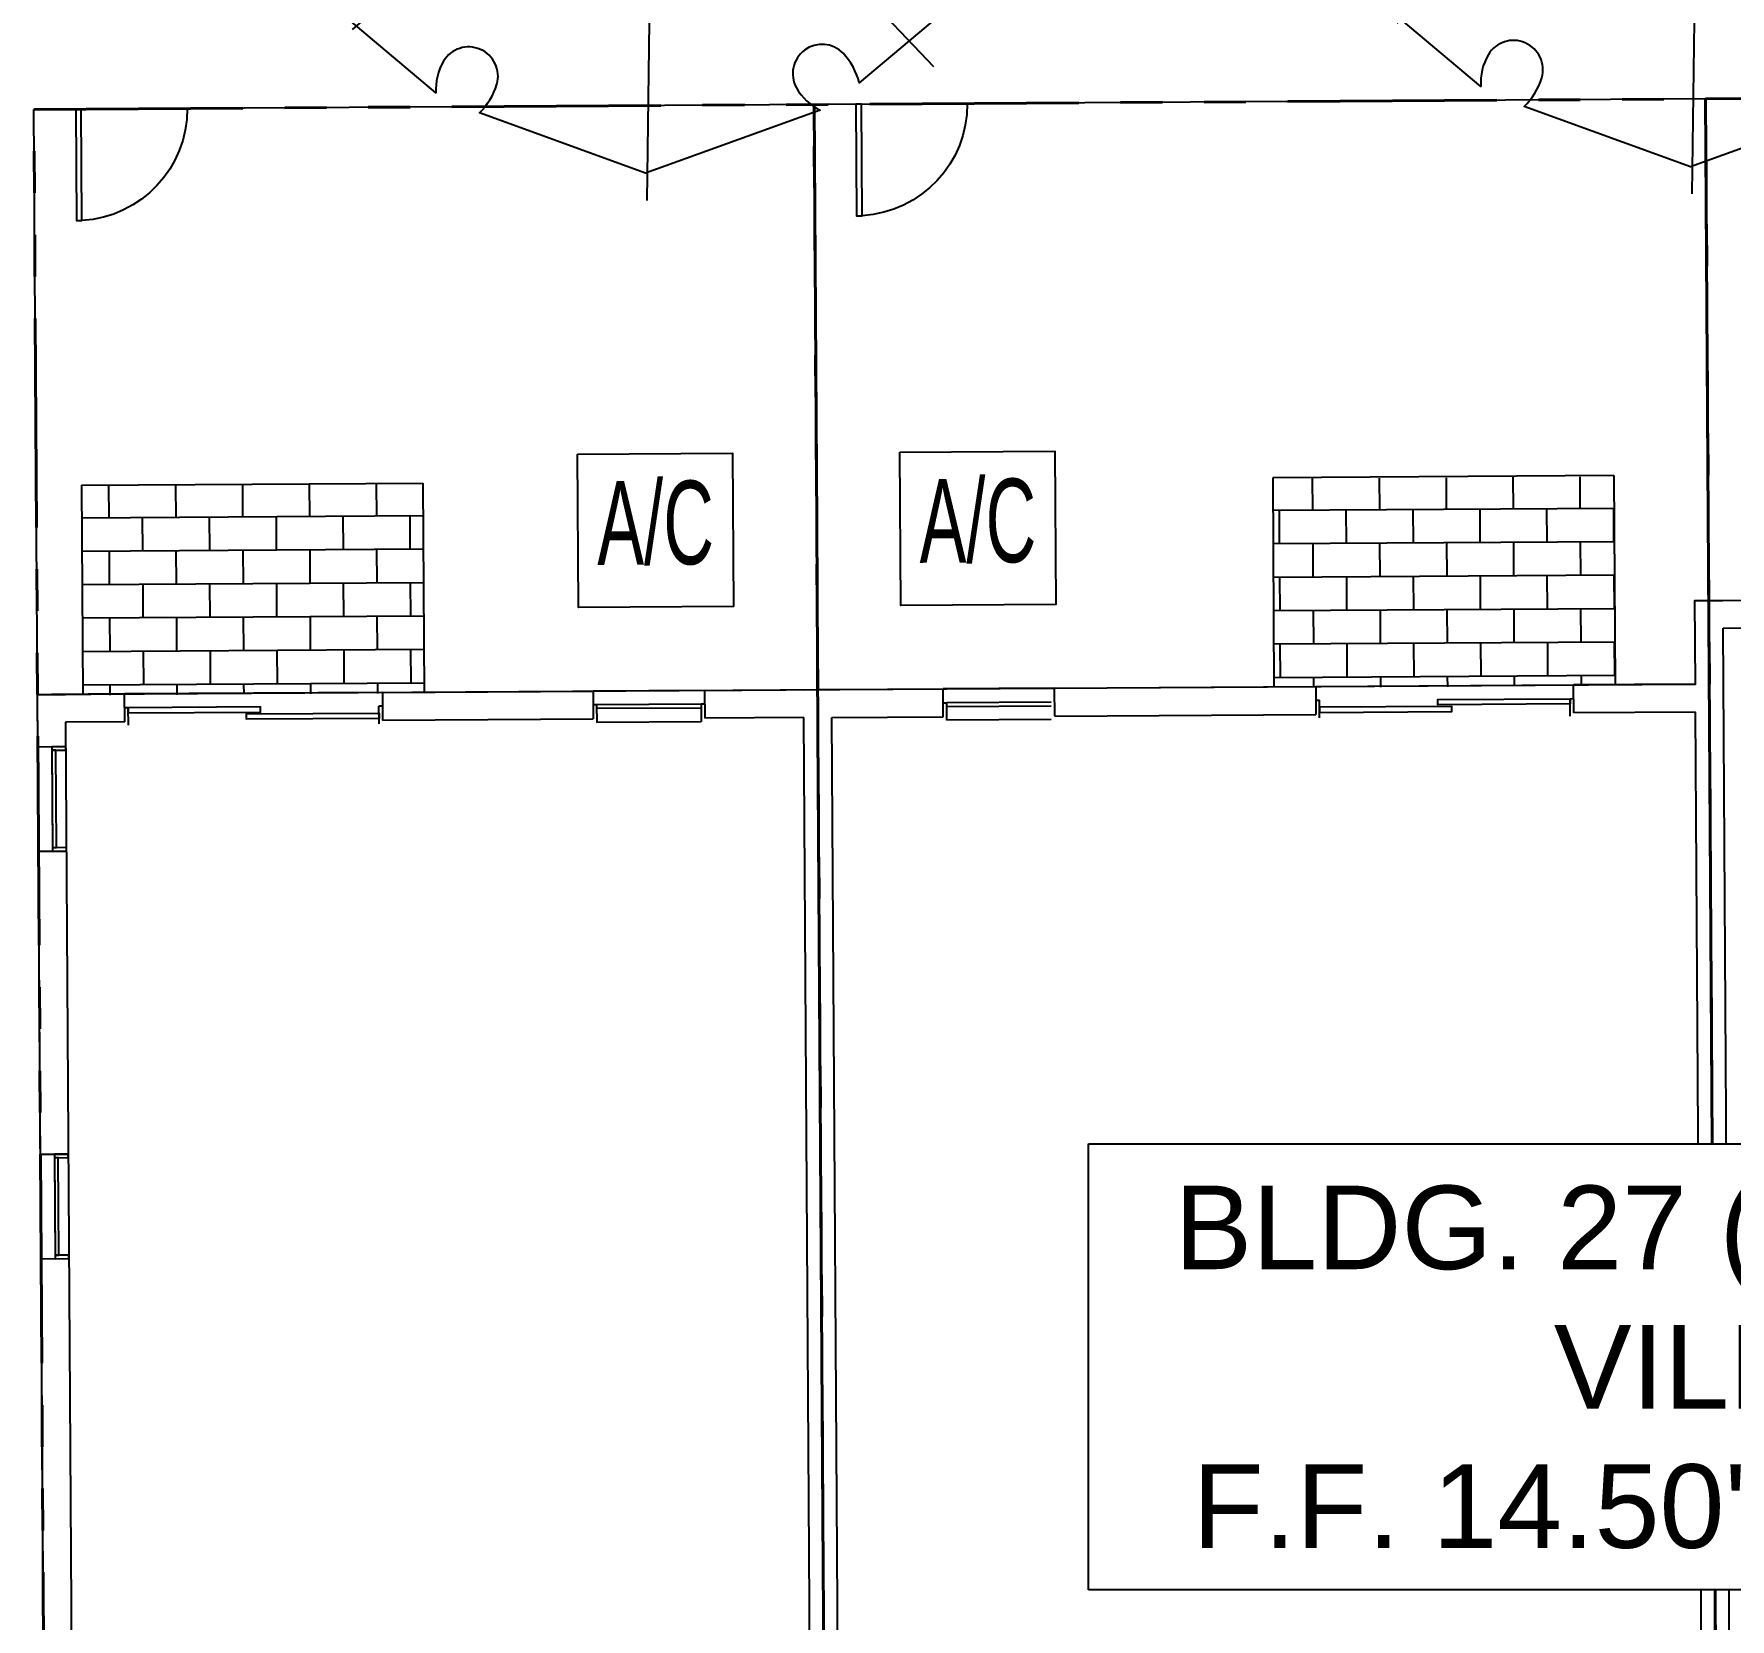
# Model space of a CAD drawing. Header units: feet. Extents: x 919634 to 928945, y 707022 to 708026.
# Drawn here: x 920743.89 to 920784.47, y 707139.37 to 707177.29 of the extents above; entities that cross this region are included whole.
import ezdxf

# ---------------------------------------------------------------- set-up
doc = ezdxf.new("R2010")
doc.units = ezdxf.units.FT
doc.header["$LTSCALE"] = 20
doc.header["$MEASUREMENT"] = 0
doc.linetypes.add('Site Plan$0$PHANTOM2', pattern=[1.25, 0.625, -0.125, 0.125, -0.125, 0.125, -0.125])
for name, color, linetype in [('-u-site-xref', 7, 'Continuous'), ('LK-TREE-013M', 6, 'Continuous'), ('LK-TREE-025M', 2, 'Continuous'), ('LK-TREE-035M', 123, 'Continuous'), ('LK-TREE-050M', 2, 'Continuous'), ('LK-TREE-TRNK', 32, 'Continuous'), ('LP-TREE', 15, 'Continuous'), ('Site Plan$0$-u-site-bldg ID', 7, 'Continuous'), ('Site Plan$0$-u-site-bldg_interior', 252, 'Continuous'), ('Site Plan$0$-u-site-fence', 4, 'Site Plan$0$FENCELINE1'), ('Site Plan$0$A-DOOR-EXT_WINDOWS', 253, 'Continuous'), ('Site Plan$0$A-HVAC-EXT', 253, 'Continuous'), ('Site Plan$0$SP-LOT PAVERS', 254, 'Continuous')]:
    doc.layers.add(name, color=color, linetype=linetype)
for name, color, linetype, lineweight in [('Site Plan$0$SP-LOT LINES', 252, 'Site Plan$0$PHANTOM2', 40), ('Site Plan$0$SP-SIDEWALK', 2, 'Continuous', 25), ('SP-BUILDING-FOOTPRINT', 1, 'Continuous', 25)]:
    doc.layers.add(name, color=color, linetype=linetype, lineweight=lineweight)
doc.layers.get('-u-site-xref').off()
doc.styles.add('Site Plan$0$ARIAL', font='arial.ttf')
doc.linetypes.add('Site Plan$0$FENCELINE1', pattern='A,0.25,-0.1,[133,ltypeshp.shx,S=0.1,R=0,X=-0.1,Y=0],-0.1,1', length=1.45)
pattern_1 = [(0.3591501326047428, (2046.545937490417, -7748.604866221081), (-0.005014649018725803, 0.7999842831551253), []), (90.35915013260481, (2046.545937490417, -7748.604866221081), (-0.8049989321738502, 0.7949696341363994), [0.8, -0.8])]

# ---------------------------------------------------------------- blocks, each defined once
blk = doc.blocks.new('Site Plan$0$A$C05C92244')
at = {"layer": 'Site Plan$0$A-DOOR-EXT_WINDOWS'}
blk.add_lwpolyline([(32.00389335552609, 32.04769828175449), (32.00389335552609, 0.04381521808500111), (30.40369920234298, 0.04381521808500111), (30.40369920234298, 32.04769828175449)], close=True, dxfattribs=at)
blk.add_arc((32.07979910527501, 32.07980389018303), 32.07980487913881, 180.0573418751565, 267.0050566959838, dxfattribs=at)
blk = doc.blocks.new('Site Plan')
at = {"layer": 'Site Plan$0$SP-LOT PAVERS', "extrusion": (1.166558753920503e-06, -0.0001861004996483794, 0.9999999826826215)}
h = blk.add_hatch(dxfattribs=at)
h.set_pattern_fill('AR-B816', color=256, scale=0.09999999999999996, angle=0.3591501326048077)
h.set_pattern_definition(pattern_1)
h.paths.add_polyline_path([(920753.1951639741, 707166.531649238), (920745.0286584062, 707166.4804574724), (920745.0599996042, 707161.4805607725), (920753.2265058269, 707161.5317522034)])
h = blk.add_hatch(dxfattribs=at)
h.set_pattern_fill('AR-B816', color=256, scale=0.09999999999999996, angle=0.3591501326048077)
h.set_pattern_definition(pattern_1)
h.paths.add_polyline_path([(920781.6946041968, 707166.7102917582), (920773.5281048171, 707166.6591118877), (920773.5594394691, 707161.6592084176), (920781.7259456916, 707161.7103998482)])
at = {"layer": 'Site Plan$0$-u-site-bldg_interior', "extrusion": (1.166558753920503e-06, -0.0001861004996483794, 0.9999999826826215)}
for p, q in [((920783.6300386817, 707163.7344225671, 0.003997983786877143), (920784.2989304545, 707163.7386154715, 0.003997983786923209)), ((920783.64257532, 707161.7344592955, 0.003625774991584143), (920783.6300386817, 707163.7344225671, 0.003997983786877143)), ((920784.2989304545, 707163.7386154715, 0.003997983786923209), (920795.8820362347, 707163.8112234093, 0.003997983786970579)), ((920784.3031093287, 707163.0719619137, 0.003873914349668158), (920795.8862151088, 707163.1445698515, 0.003873914349715528)), ((920784.543916842, 707124.6560670984, -0.003275583909823838), (920784.3031093287, 707163.0719619137, 0.003873914349668158)), ((920762.3096584898, 707161.6007379061, 0.003625775475068075), (920762.6429878708, 707161.6028273597, 0.00362577547511277)), ((920762.6429878708, 707161.6028273597, 0.00362577547511277), (920762.9763146719, 707161.6049141982, 0.003625774991499625)), ((920762.9763146719, 707161.6049141982, 0.003625774991499625), (920765.6429288278, 707161.6216296941, 0.003625774991575528)), ((920768.3095431048, 707161.6383451902, 0.003625774991521438), (920765.6429288278, 707161.6216296941, 0.003625774991575528)), ((920765.6471077019, 707160.9549761362, 0.003501705554298811), (920765.6429288278, 707161.6216296941, 0.003625774991575528)), ((920768.3095431048, 707161.6383451902, 0.003625774991521438), (920774.5594204521, 707161.6775221359, 0.003625774991546997)), ((920768.3137219792, 707160.9716916325, 0.003501705554288052), (920768.3095431048, 707161.6383451902, 0.003625774991521438)), ((920774.5594204521, 707161.6775221359, 0.003625774991546997), (920780.7259659682, 707161.7161767214, 0.003625774991572215)), ((920774.5594204521, 707161.6775221359, 0.003625774991546997), (920780.7259659682, 707161.7161767214, 0.003625774991572215)), ((920774.5594204521, 707161.6775221359, 0.003625774991546997), (920774.5635993262, 707161.0108685781, 0.003501705554313611)), ((920783.64257532, 707161.7344592955, 0.003625774991584143), (920780.7259659682, 707161.7161767214, 0.003625774991572215)), ((920780.7301448424, 707161.049523164, 0.003501705554403826), (920780.7259659682, 707161.7161767214, 0.003625774991572215)), ((920743.9766874183, 707161.485815204, 0.003625774790670559), (920744.6433389266, 707161.4899940651, 0.003625774790673284)), ((920744.2258956048, 707121.7297894073, -0.003773132318228583), (920743.9766875933, 707161.4858113218, 0.003625774068000305)), ((920746.0599806138, 707161.4988703072, 0.003625774068008824), (920744.310014993, 707161.4879007627, 0.003625774068001669)), ((920752.2265261341, 707161.5375242257, 0.003625773943869778), (920746.0599806178, 707161.49886964, 0.003625773943844559)), ((920752.2265261341, 707161.5375242257, 0.003625773943869778), (920746.0599806178, 707161.49886964, 0.003625773943844559)), ((920746.0641594921, 707160.8322160824, 0.003501704506611171), (920746.0599806178, 707161.49886964, 0.003625773943844559)), ((920752.2285902662, 707161.2082343512, 0.003564490524730769), (920752.14525857, 707161.207711992, 0.003564490524730428)), ((920752.1478956712, 707160.7870166139, 0.003486195826973751), (920752.14525857, 707161.207711992, 0.003564490524730428)), ((920752.2265261341, 707161.5375242257, 0.003625773943869778), (920757.2680936211, 707161.5691271494, 0.003625773979096629)), ((920752.2265261341, 707161.5375242257, 0.003625773943869778), (920752.2307050083, 707160.870870668, 0.00350170450663639)), ((920759.9347078983, 707161.5858426456, 0.003625773979064205), (920757.2680936211, 707161.5691271494, 0.003625773979096629)), ((920757.2680936211, 707161.5691271494, 0.003625773979096629), (920757.2722724952, 707160.9024735916, 0.003501704541841578)), ((920757.3534894494, 707161.2403596342, 0.003564490559914632), (920757.2701577533, 707161.2398372749, 0.00356449055991429)), ((920759.8534403341, 707161.256030412, 0.003564490559924855), (920757.3534894494, 707161.2403596342, 0.003564490559914632)), ((920757.3534894494, 707161.2403596342, 0.003564490559914632), (920757.3561265507, 707160.819664256, 0.003486195862157955)), ((920759.9367720303, 707161.2565527713, 0.003564490559925197), (920759.8534403341, 707161.256030412, 0.003564490559924855)), ((920759.8534403341, 707161.256030412, 0.003564490559924855), (920759.8560774354, 707160.835335034, 0.003486195862168178)), ((920759.9347078983, 707161.5858426456, 0.003625773979064205), (920759.9388867725, 707160.9191890878, 0.003501704541809153)), ((920765.6450406084, 707161.2847384517, 0.003563076898419962), (920765.7283723045, 707161.285260811, 0.003563076898420302)), ((920765.730961757, 707160.8721668007, 0.003486196874636853), (920765.7283723045, 707161.285260811, 0.003563076898420302)), ((920768.2283231891, 707161.3009315887, 0.003563076898408861), (920765.7304479615, 707161.285273822, 0.00356307689842031)), ((920768.2289035007, 707161.2083547586, 0.003545847626794047), (920765.731028273, 707161.1926969918, 0.003545847626805496)), ((920774.5614845841, 707161.3482322618, 0.003564491572472985), (920774.6448162805, 707161.3487546211, 0.003564491572473325)), ((920774.6474533817, 707160.9280592427, 0.003486196874651654), (920774.6448162805, 707161.3487546211, 0.003564491572473325)), ((920780.644698404, 707161.3863644877, 0.003564491572411201), (920780.7280301003, 707161.3868868469, 0.003564491572411541)), ((920780.6473355052, 707160.9656691098, 0.003486196874719521), (920780.644698404, 707161.3863644877, 0.003564491572411201)), ((920746.0641594878, 707160.8322167497, 0.003501704630797102), (920744.6475206682, 707160.8233366425, 0.003501704630834639)), ((920744.6475206682, 707160.8233366425, 0.003501704630834639), (920744.871612761, 707125.074055842, -0.003151515920021407)), ((920746.1453764463, 707161.170102125, 0.003564490524705892), (920746.06204475, 707161.1695797658, 0.00356449052470555)), ((920746.1480135476, 707160.7494067469, 0.003486195826949215), (920746.1453764463, 707161.170102125, 0.003564490524705892)), ((920752.2307050083, 707160.870870668, 0.00350170450663639), (920757.2722724964, 707160.9024734027, 0.003501704506678674)), ((920759.854020646, 707161.1634535819, 0.00354726128831004), (920757.3540697612, 707161.147782804, 0.003547261288299818)), ((920759.8560774354, 707160.835335034, 0.003486195862168178), (920757.3561265507, 707160.819664256, 0.003486195862157955)), ((920762.3138402482, 707160.9340751822, 0.003501704328631575), (920759.9388867767, 707160.9191884119, 0.003501704416019985)), ((920762.5546477523, 707122.5181818221, -0.003647793660021566), (920762.3138402482, 707160.9340751822, 0.003501704328631575)), ((920762.980493546, 707160.9382606404, 0.00350170555426624), (920765.6471077019, 707160.9549761362, 0.003501705554298811)), ((920763.1821241152, 707128.7722429291, -0.002484641731073387), (920762.980493546, 707160.9382606404, 0.00350170555426624)), ((920768.2309126417, 707160.8878375785, 0.003486196874625412), (920765.730961757, 707160.8721668007, 0.003486196874636853)), ((920768.3137219792, 707160.9716916325, 0.003501705554288052), (920774.5635993262, 707161.0108685781, 0.003501705554313611)), ((920783.6467541942, 707161.0678057378, 0.003501705554350757), (920780.7301448424, 707161.049523164, 0.003501705554403826)), ((920783.8483847635, 707128.9017880262, -0.002484641731053866), (920783.6467541942, 707161.0678057378, 0.003501705554350757)), ((920743.984524593, 707160.2357738079, 0.003393132315739624), (920744.6511761277, 707160.2402570265, 0.003393188956789334)), ((920744.3181364626, 707160.2381693892, 0.003393188956787972), (920744.3338072402, 707157.7382185477, 0.002927928567135691)), ((920744.0002006369, 707157.7361273565, 0.002927928567134327), (920744.6668470323, 707157.7403061857, 0.002927928567137039)), ((920744.0456406341, 707150.4859641917, 0.001578616546695324), (920744.7122921689, 707150.4904474104, 0.001578673187745034)), ((920744.3792525037, 707150.4883597731, 0.001578673187743672), (920744.3949232814, 707147.9884089315, 0.001113412798091391)), ((920744.0613166781, 707147.9863177404, 0.001113412798090027), (920744.7279630734, 707147.9904965695, 0.001113412798092739))]:
    blk.add_line(p, q, dxfattribs=at)
at = {"layer": 'Site Plan$0$-u-site-bldg_interior', "ltscale": 0.25, "extrusion": (1.166558753920503e-06, -0.0001861004996483794, 0.9999999826826215)}
blk.add_line((920759.9347078796, 707161.5858456088, 0.003625774530534665), (920762.6429881244, 707161.6028236839, 0.003625774790746897), dxfattribs=at)
at = {"layer": 'Site Plan$0$-u-site-bldg_interior', "extrusion": (1.166558753920503e-06, -0.0001861004996483794, 0.9999999826826215)}
for points, elevation in [([(920746.1461593552, 707161.0330594396), (920749.3099936971, 707161.0528917278), (920749.3092101577, 707161.177889272), (920746.1453758159, 707161.1580569838)], -130.5253781214476), ([(920774.6466439075, 707161.0450485462), (920777.816018474, 707161.0649155627), (920777.8152349351, 707161.1899131071), (920774.6458603687, 707161.1700460904)], -130.5253781214477), ([(920780.6454813126, 707161.2493218057), (920777.4816469708, 707161.2294895177), (920777.4808634318, 707161.3544870623), (920780.6446977736, 707161.3743193502)], -130.5253781214477), ([(920752.1470861972, 707160.9040059149), (920748.9777116305, 707160.884138898), (920748.9769280921, 707161.0091364426), (920752.1463026584, 707161.0290034593)], -130.5253781214477), ([(920744.6500722539, 707160.2282044495), (920744.3181358356, 707160.2261237279), (920744.3186581917, 707160.1427925357), (920744.65059461, 707160.1448732574)], -130.5253781214477), ([(920744.4112350235, 707160.1433728478), (920744.3186581917, 707160.1427925357), (920744.3332842516, 707157.8095050431), (920744.4258610834, 707157.810085355)], -130.5253781214477), ([(920744.3338066107, 707157.7261733471), (920744.6668462809, 707157.7282609844), (920744.6663239219, 707157.8115926804), (920744.3332842516, 707157.8095050431)], -130.5253781214477), ([(920744.7111882971, 707150.4783946649), (920744.3792518788, 707150.4763139435), (920744.379774235, 707150.3929827508), (920744.7117106533, 707150.3950634724)], -130.5253781214477), ([(920744.4723510668, 707150.3935630625), (920744.379774235, 707150.3929827508), (920744.3944002946, 707148.0596952582), (920744.4869771264, 707148.06027557)], -130.5253781214477), ([(920744.3949226539, 707147.9763635622), (920744.7279623242, 707147.9784511991), (920744.7274399649, 707148.0617828955), (920744.3944002946, 707148.0596952582)], -130.5253781214476)]:
    blk.add_lwpolyline(points, close=True, dxfattribs=dict(at, elevation=elevation))
at = {"layer": 'Site Plan$0$-u-site-fence', "ltscale": 0.15, "extrusion": (1.166558753920503e-06, -0.0001861004996483794, 0.9999999826826215)}
for p, q in [((920823.8873574081, 707175.9870388844, 0.006231239316690562), (920743.8889308498, 707175.4855740027, 0.006231239316434767)), ((920743.9766874182, 707161.4858152042, 0.003625774790720016), (920743.8889308498, 707175.4855740027, 0.006231239316434767)), ((920762.6429881244, 707161.6028236839, 0.003625774790746897), (920762.555231552, 707175.602583102, 0.006231239431724659)), ((920762.6429896788, 707161.6028233685, 0.003625774730257171), (920762.5552331044, 707175.6025831116, 0.006231239431724659)), ((920783.963366178, 707163.7365120088, 0.003997983786921837), (920783.8881462544, 707175.7363065215, 0.006231239328533058))]:
    blk.add_line(p, q, dxfattribs=at)
at = {"layer": 'Site Plan$0$A-HVAC-EXT', "extrusion": (1.166558753920503e-06, -0.0001861004996483794, 0.9999999826826215), "elevation": -130.5253781214477}
for points in [[(920764.607431758, 707167.2698705356), (920768.3191133249, 707167.2931369678), (920768.3420971329, 707163.626542337), (920764.630415566, 707163.6032759042)], [(920756.8958244077, 707167.2215308306), (920760.6075059746, 707167.2447972632), (920760.6304897825, 707163.578202632), (920756.9188082158, 707163.5549361992)]]:
    blk.add_lwpolyline(points, close=True, dxfattribs=at)
at = {"layer": 'Site Plan$0$SP-LOT LINES', "ltscale": 0.4, "extrusion": (1.166558753920503e-06, -0.0001861004996483794, 0.9999999826826215)}
for p, q in [((920743.88893084, 707175.4855755972, 0.006231239613117501), (920823.8873577833, 707175.9870404819, 0.006231239613487996)), ((920744.4530788445, 707085.4873437933, -0.0105181346948879), (920743.88893084, 707175.4855755972, 0.006231239613117501)), ((920762.5552311649, 707175.6025840746, 0.006231239613193839), (920763.1193791697, 707085.6043522708, -0.01051813469481156)), ((920763.1193791697, 707085.6043522708, -0.01051813469481156), (920762.5552337198, 707175.6025831157, 0.006231239431767989)), ((920783.8881468661, 707175.7363070803, 0.006231239431811902), (920784.4522923161, 707085.7380762355, -0.01051813469474599)), ((920784.4522923195, 707085.7380756808, -0.0105181347979815), (920783.8881468697, 707175.7363065254, 0.006231239328554721))]:
    blk.add_line(p, q, dxfattribs=at)
at = {"layer": 'Site Plan$0$SP-SIDEWALK', "extrusion": (1.166558753920503e-06, -0.0001861004996483794, 0.9999999826826215)}
for p, q in [((920745.0286590382, 707166.492502522, 0.004556294631543827), (920753.1951646061, 707166.5436942867, 0.004556294735982666)), ((920745.0286590382, 707166.492502522, 0.004556294631543827), (920745.0600002642, 707161.492601329, 0.00362577394384047)), ((920753.1951646061, 707166.5436942867, 0.004556294735982666), (920753.2265064879, 707161.5437925368, 0.003625773943873867)), ((920781.694604829, 707166.7223368038, 0.004556293926204163), (920773.5281054492, 707166.6711569341, 0.004556296028232128)), ((920773.5281054492, 707166.6711569341, 0.004556296028232128), (920773.5594400982, 707161.6712538247, 0.003625774991542907)), ((920781.694604829, 707166.7223368038, 0.004556293926204163), (920781.7259463221, 707161.7224450326, 0.003625774991576305))]:
    blk.add_line(p, q, dxfattribs=at)
at = {"layer": 'Site Plan$0$-u-site-fence', "ltscale": 0.01, "extrusion": (1.166558753920503e-06, -0.0001861004996483794, 0.9999999826826215), "xscale": -0.08333333333333327, "yscale": 0.08333333333333337, "zscale": 0.08333333333333334, "rotation": 0.3591501553831215}
for p in [(920747.5725782592, 707172.8259613151, -130.5253781214477), (920766.2388785733, 707172.9429697944, -130.5253781214477)]:
    blk.add_blockref('Site Plan$0$A$C05C92244', p, dxfattribs=at)
at = {"layer": 'Site Plan$0$A-HVAC-EXT', "extrusion": (1.166558753920503e-06, -0.0001861004996483794, 0.9999999826826215), "style": 'Site Plan$0$ARIAL', "width": 0.6}
for p in [(920757.3706003288, 707164.5757928978, -130.5253781214477), (920765.0822076792, 707164.6241326025, -130.5253781214476)]:
    blk.add_text('A/C', height=2, rotation=0.3591501332015545, dxfattribs=at).set_placement(p)
at = {"layer": 'Site Plan$0$-u-site-bldg ID', "insert": (920784.059576714, 707149.7371760156), "char_height": 2, "width": 27.88032614358599, "attachment_point": 2, "style": 'Site Plan$0$ARIAL', "bg_fill": 19, "box_fill_scale": 1.5, "bg_fill_color": 256, "bg_fill_transparency": 0}
blk.add_mtext("BLDG. 27 (4-UNITS)\\PVILLA\\PF.F. 14.50' N.A.V.D.", dxfattribs=at)
blk = doc.blocks.new('TREE-DCID-109')
at = {"layer": 'LK-TREE-013M'}
for q in [(-0.2166500179826585, 0.4823717540616883), (-0.3601145663802754, 0.4331494471145447), (0.517799688297174, -0.1756967119105255), (0.5411972765790551, -0.08973717540862935)]:
    blk.add_line((0, 0), q, dxfattribs=at)
at = {"layer": 'LK-TREE-025M'}
for q in [(0.3255488117082166, 0.4360770788698858), (-0.5380278299170698, -0.1671362488681467), (-0.3928847481928415, -0.3377660838132428)]:
    blk.add_line((0, 0), q, dxfattribs=at)
at = {"layer": 'LK-TREE-035M'}
for q in [(0.1553565035567317, 0.5017498904846036), (-0.4146117905927724, 0.3240326438288861), (-0.007274405883975987, -0.5610814594255942), (0.3672781784027848, -0.3858769121981993)]:
    blk.add_line((0, 0), q, dxfattribs=at)
at = {"layer": 'LK-TREE-050M'}
blk.add_lwpolyline([(0.2584786559970667, 0.4268626303226171), (0.4439277190902544, 0.2703980164522264), (0.4842933250632768, 0.04269808410359133, 0.1271889369582335), (0.4404039055287399, 0.04376765122555071, 0.8753183136220222), (0.4490377769191127, -0.03179279157851056, 0.1490760554437799), (0.4900553474947174, -0.01954737550922658), (0.4472775486362366, -0.25838328219114), (0.2702664257688525, -0.4071908885772473, 0.1271889369582343), (0.2492479883002545, -0.3686467527420234, 0.8753183136220385), (0.1881276610059217, -0.4139041261011158, 0.1490760554437781), (0.2192412876896412, -0.4433036761864813), (-0.008985574262055707, -0.525674968998004), (-0.2263623031024622, -0.4467826430354762, 0.1271889369582332), (-0.2034913210365517, -0.4093080743222117, 0.8753183136220306), (-0.2732455197212289, -0.3790050048772429, 0.1490760554437717), (-0.2831494636131424, -0.4206499710318923), (-0.4685985267063302, -0.2641853571615016), (-0.5089641326793526, -0.03648542481286654, 0.1271889369582335), (-0.4650747131448156, -0.03755499193482592, 0.8753183136220322), (-0.4737085845351885, 0.03800545086923535, 0.1490760554437723), (-0.5147261551107931, 0.02576003479995137), (-0.4719483562523124, 0.2645959414818648), (-0.2949372333849283, 0.4134035478679721, 0.1271889369582334), (-0.2739187959163303, 0.3748594120327482, 0.8753183136220326), (-0.2127984686219975, 0.4201167853918406, 0.1490760554437743), (-0.243912095305717, 0.449516335477206), (-0.01568523335402006, 0.5318876282887288), (0.2016914954863864, 0.452995302326201, 0.1271889369582338), (0.1788205134204759, 0.4155207336129365, 0.8753183136220314), (0.2485747121051531, 0.3852176641679677, 0.1490760554437729)], format="xyb", close=True, dxfattribs=at)
at = {"layer": 'LK-TREE-TRNK', "const_width": 0.03749999999999999}
blk.add_lwpolyline([(-0.01875000000001137, 0, 1), (0.01875000000001137, 0, 1)], format="xyb", close=True, dxfattribs=at)

msp = doc.modelspace()

# ---------------------------------------------------------------- block references
at = {"layer": '-u-site-xref'}
msp.add_blockref('Site Plan', (0, 0), dxfattribs=at)

# ---------------------------------------------------------------- next in the draw order: linework, layer by layer
at = {"layer": 'SP-BUILDING-FOOTPRINT', "elevation": 0.003625774790691594}
msp.add_lwpolyline([(920743.9766874184, 707161.4858152042), (920783.6425753271, 707161.7344582147), (920783.6300386819, 707163.7344225672), (920805.6296047113, 707163.872325402), (920805.6421407582, 707161.872364725), (920823.9751147525, 707161.9872784959), (920824.2240741125, 707122.2380551196), (920823.8904631425, 707122.2359656304), (920823.9238619362, 707116.9860890086), (920817.0181091018, 707116.9428006617), (920816.9852004062, 707122.1926971051), (920805.2246530695, 707122.1189768887), (920805.2121164032, 707124.1189445968), (920784.5458575124, 707123.9893995108), (920784.5526481989, 707122.9060848808), (920773.136205825, 707122.834521661), (920773.1027763166, 707128.167750133), (920763.1863029723, 707128.10559213), (920763.2254799771, 707121.85570711), (920751.4649333099, 707121.7819869132), (920751.4978419397, 707116.5320905582), (920744.5920887606, 707116.4888022989), (920744.5596706014, 707121.7386833369), (920744.2258856246, 707121.736591036)], close=True, dxfattribs=at)

# ---------------------------------------------------------------- next in the draw order: block references
at = {"layer": 'LP-TREE', "xscale": 18.29877919221403, "yscale": 18.29877919221403, "zscale": 18.29877919221403}
for p in [(920758.6897100818, 707183.5752775912), (920783.6892189304, 707183.7319853704)]:
    msp.add_blockref('TREE-DCID-109', p, dxfattribs=at)

doc.saveas('drawing.dxf')
